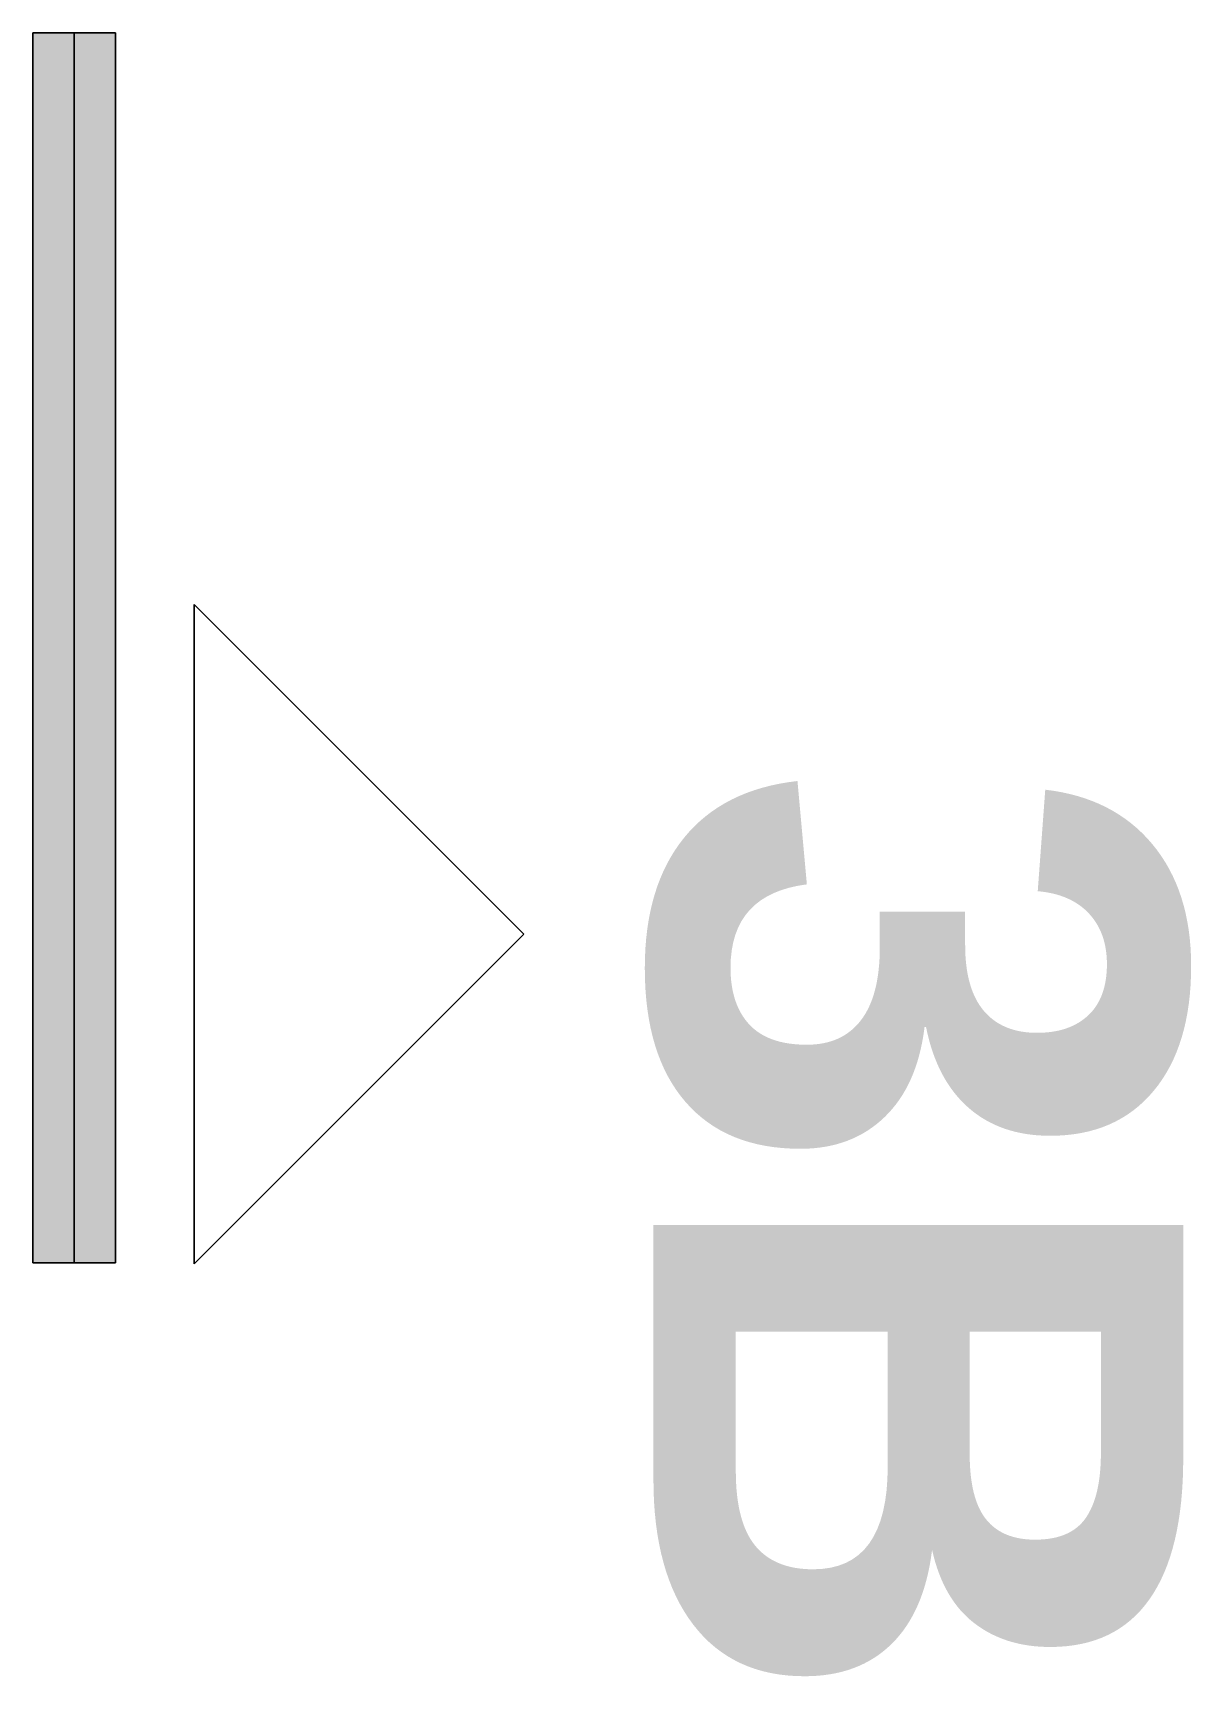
# Model space of a CAD drawing. Header units: millimetres. Extents: x 47631 to 558803, y 29659 to 315570.
# Drawn here: x 505527 to 506353, y 294884 to 296056 of the extents above; entities that cross this region are included whole.
import ezdxf

# ---------------------------------------------------------------- set-up
doc = ezdxf.new("R2010")
doc.units = ezdxf.units.MM
doc.styles.add('GP kota 13.83_20.63_22.63_PBS_arhitektura$0$PRESJEK', font='arialbd.ttf', dxfattribs={"width": 0.7, "height": 75})

msp = doc.modelspace()

# ---------------------------------------------------------------- hatches: boundary and pattern name
at = {"linetype": 'Continuous', "lineweight": 30}
for points in [[(505527.4, 295178.3), (505556.8, 295178.3), (505556.8, 296055.6), (505527.4, 296055.6)], [(505586.2, 296055.6), (505556.8, 296055.6), (505556.8, 295178.3), (505586.2, 295178.3)]]:
    msp.add_hatch(color=5, dxfattribs=at).paths.add_polyline_path(points)

# ---------------------------------------------------------------- linework, layer by layer
at = {"color": 5, "linetype": 'Continuous', "lineweight": 30}
for p, q in [((505586.2, 296055.6), (505527.4, 296055.6)), ((505527.4, 296055.6), (505527.4, 295178.3)), ((505556.8, 296055.6), (505556.8, 295178.3)), ((505586.2, 296055.6), (505586.2, 295178.3)), ((505877.5, 295412.8), (505642.3, 295648)), ((505642.3, 295648), (505642.3, 295177.6)), ((505877.5, 295412.8), (505642.3, 295177.6)), ((505586.2, 295178.3), (505527.4, 295178.3))]:
    msp.add_line(p, q, dxfattribs=at)

# ---------------------------------------------------------------- texts
at = {"color": 5, "linetype": 'Continuous', "lineweight": 30, "style": 'GP kota 13.83_20.63_22.63_PBS_arhitektura$0$PRESJEK', "width": 1}
msp.add_attdef('3B', (505969.9, 295534.1), '', height=377.8, rotation=270, dxfattribs=at)

doc.saveas('drawing.dxf')
